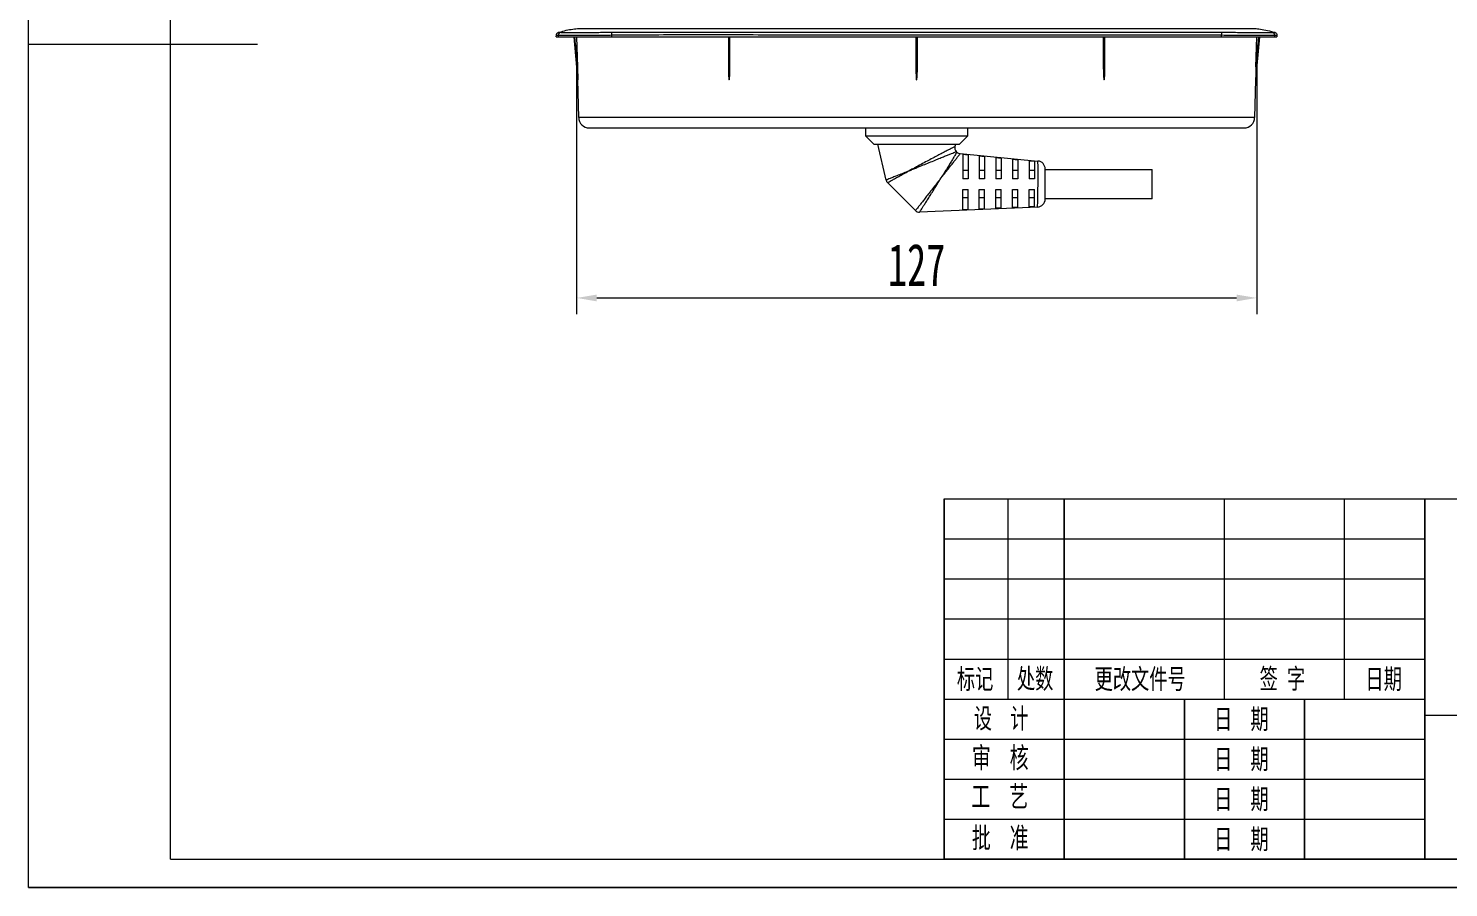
# Model space of a CAD drawing. Header units: millimetres. Extents: x 37 to 3702, y -325 to 1382.
# Drawn here: x 3256.6 to 3521.7, y -325 to -164.5 of the extents above; entities that cross this region are included whole.
import ezdxf

# ---------------------------------------------------------------- set-up
doc = ezdxf.new("R2010")
doc.units = ezdxf.units.MM
doc.header["$PDSIZE"] = -1
doc.layers.get('0').update_dxf_attribs({"lineweight": 20})
for name, color, linetype, lineweight in [('1轮廓实线层', 7, 'Continuous', 30), ('2细线层', 4, 'Continuous', 0), ('CAXA0', 7, 'Continuous', 70), ('CAXA3', 7, 'Continuous', 18), ('图框层', 7, 'Continuous', 15)]:
    doc.layers.add(name, color=color, linetype=linetype, lineweight=lineweight)
doc.layers.add('5剖面线层', color=2, linetype='Continuous')
doc.styles.add('标准', font='', dxfattribs={"width": 0.667})
doc.styles.get('标准').set_extended_font_data('SimSun')
doc.dimstyles.new('标准$0', dxfattribs={"dimscale": 1.5, "dimtxt": 5.25, "dimasz": 2.5, "dimexe": 2, "dimexo": 1, "dimgap": 1.5, "dimtad": 1, "dimdec": 1, "dimdsep": 46, "dimtxsty": '标准', "dimcen": 2.5, "dimadec": 0, "dimazin": 0, "dimtfac": 0.714286, "dimtdec": 1, "dimtmove": 0, "dimatfit": 3, "dimfxl": 0, "dimtolj": 1, "dimtzin": 0, "dimlwd": 15, "dimlwe": 15, "dimarcsym": 0})

# ---------------------------------------------------------------- blocks, each defined once
blk = doc.blocks.new('*D140')
at = {"color": 0, "linetype": 'Continuous', "lineweight": 15, "transparency": 16777216}
for p, q in [((3358.9, -167.63), (3358.9, -217.87)), ((3485.87, -167.63), (3485.87, -217.87)), ((3362.65, -214.87), (3482.12, -214.87))]:
    blk.add_line(p, q, dxfattribs=at)
at = {"color": 0, "transparency": 16777216}
for points in [[(3362.65, -214.25), (3362.65, -215.5), (3358.9, -214.87)], [(3482.12, -214.25), (3482.12, -215.5), (3485.87, -214.87)]]:
    blk.add_solid(points, dxfattribs=at)
at = {"layer": 'Defpoints', "color": 0, "transparency": 16777216}
for p in [(3358.9, -166.13), (3485.87, -166.13), (3485.87, -214.87)]:
    blk.add_point(p, dxfattribs=at)
at = {"color": 0, "lineweight": 20, "transparency": 16777216, "insert": (3422.38, -208.68), "char_height": 7.875, "attachment_point": 5, "style": '标准'}
blk.add_mtext('\\A1;127', dxfattribs=at)

msp = doc.modelspace()

# ---------------------------------------------------------------- linework, layer by layer
at = {"color": 7, "lineweight": 20}
for p, q in [((3355.11, -166.13), (3355.13, -165.77)), ((3355.11, -166.13), (3355.51, -166.13)), ((3355.51, -166.13), (3355.52, -165.78)), ((3358.4, -166.13), (3358.9, -171.75)), ((3359.05, -171.74), (3358.55, -166.13)), ((3358.9, -166.13), (3359.05, -171.74)), ((3360.18, -164.53), (3422.41, -164.53)), ((3365.45, -166.13), (3365.45, -165.76)), ((3365.45, -166.13), (3479.31, -166.13)), ((3387.23, -166.13), (3387.23, -171.72)), ((3387.38, -174.13), (3387.38, -166.13)), ((3387.53, -171.72), (3387.53, -166.13)), ((3422.23, -166.13), (3422.23, -171.72)), ((3422.38, -174.13), (3422.38, -166.13)), ((3422.41, -164.53), (3484.58, -164.53)), ((3422.53, -171.72), (3422.53, -166.13)), ((3457.23, -166.13), (3457.23, -171.72)), ((3457.38, -174.13), (3457.38, -166.13)), ((3457.53, -171.72), (3457.53, -166.13)), ((3479.31, -166.13), (3479.31, -165.76)), ((3486.37, -166.13), (3485.66, -174.13)), ((3485.72, -171.73), (3485.87, -166.13)), ((3486.22, -166.13), (3485.72, -171.73)), ((3489.26, -166.13), (3489.24, -165.78)), ((3489.26, -166.13), (3489.65, -166.13)), ((3489.64, -165.77), (3489.65, -166.13)), ((3358.9, -171.75), (3358.9, -171.75)), ((3359.05, -171.74), (3359.11, -174.12)), ((3359.11, -174.13), (3359.11, -174.12)), ((3359.29, -181.18), (3359.11, -174.13)), ((3485.66, -174.13), (3485.48, -181.18)), ((3485.44, -181.18), (3485.44, -181.18)), ((3412.88, -184.63), (3412.88, -183.13)), ((3412.88, -183.13), (3431.88, -183.13)), ((3414.38, -186.13), (3412.88, -184.63)), ((3431.88, -184.63), (3412.88, -184.63)), ((3431.88, -184.63), (3430.38, -186.13)), ((3431.88, -183.13), (3431.88, -184.63)), ((3414.38, -186.13), (3430.38, -186.13)), ((3416.69, -192.85), (3415.13, -186.13)), ((3429.63, -186.13), (3429.52, -186.6)), ((3429.79, -187.52), (3429.9, -187.63)), ((3430.51, -187.92), (3445.03, -189.3)), ((3430.98, -188.04), (3431.98, -188.14)), ((3434.08, -188.34), (3435.08, -188.44)), ((3437.18, -188.64), (3438.18, -188.74)), ((3440.28, -188.95), (3441.28, -189.05)), ((3443.38, -189.25), (3444.38, -189.35)), ((3446.38, -196.39), (3446.38, -190.79)), ((3446.38, -190.88), (3466.38, -190.88)), ((3466.38, -196.38), (3466.38, -190.88)), ((3422.16, -198.54), (3416.95, -193.33)), ((3426.78, -192.71), (3427.15, -192.17)), ((3426.8, -192.73), (3426.78, -192.71)), ((3427.11, -192.15), (3427.15, -192.17)), ((3431.98, -191.07), (3430.98, -191.07)), ((3431.98, -192.63), (3430.98, -192.63)), ((3435.08, -191.07), (3434.08, -191.07)), ((3435.08, -192.63), (3434.08, -192.63)), ((3438.18, -191.07), (3437.18, -191.07)), ((3438.18, -192.63), (3437.18, -192.63)), ((3441.28, -191.07), (3440.28, -191.07)), ((3441.28, -192.63), (3440.28, -192.63)), ((3444.38, -191.07), (3443.38, -191.07)), ((3444.38, -192.63), (3443.38, -192.63)), ((3430.98, -194.63), (3431.98, -194.63)), ((3434.08, -194.63), (3435.08, -194.63)), ((3437.18, -194.63), (3438.18, -194.63)), ((3440.28, -194.63), (3441.28, -194.63)), ((3443.38, -194.63), (3444.38, -194.63)), ((3445.08, -197.89), (3422.91, -198.84)), ((3431.98, -196.19), (3430.98, -196.19)), ((3431.98, -198.37), (3430.98, -198.41)), ((3435.08, -196.19), (3434.08, -196.19)), ((3435.08, -198.23), (3434.08, -198.27)), ((3438.18, -196.19), (3437.18, -196.19)), ((3438.18, -198.09), (3437.18, -198.13)), ((3441.28, -196.19), (3440.28, -196.19)), ((3441.28, -197.95), (3440.28, -197.99)), ((3444.38, -196.19), (3443.38, -196.19)), ((3444.38, -197.8), (3443.38, -197.85)), ((3466.38, -196.38), (3446.38, -196.38)), ((3427.52, -252.4), (3427.52, -319.69)), ((3427.52, -252.4), (3427.52, -319.69))]:
    msp.add_line(p, q, dxfattribs=at)
at = {"color": 7, "lineweight": 20, "flags": 128}
msp.add_lwpolyline([(3359.05, -171.74), (3359.02, -171.74), (3358.99, -171.74), (3358.96, -171.74), (3358.94, -171.75), (3358.92, -171.75), (3358.91, -171.75), (3358.9, -171.75), (3358.9, -171.75)], dxfattribs=at)
at = {"color": 7, "lineweight": 20}
for centre, radius, start, end in [((3356.02, -165.8), 0.5, 106.9863, 177.5951), ((2933.66, -170.94), 431.83, 0.6863, 0.746), ((3911.1, -170.94), 431.82, 179.254, 179.3137), ((3488.74, -165.8), 0.5, 2.405, 73.0137), ((3361.29, -181.13), 2, 181.2997, 270.0032), ((3483.48, -181.13), 2, 269.9936, 358.6758), ((3430.5, -186.82), 1, 167.6897, 224.6886), ((3430.61, -186.92), 1, 225.0396, 264.5064), ((3413.76, -194.6), 9.57, 25.1653, 26.1496), ((3263.47, -191.94), 181.58, 358.1229, 0.8341), ((3444.88, -190.79), 1.5, 0, 84.5769), ((3417.66, -192.63), 1, 192.9787, 225.03), ((3422.87, -197.84), 1, 225.0132, 272.4777), ((3444.88, -196.39), 1.5, 272.4089, 0)]:
    msp.add_arc(centre, radius, start, end, dxfattribs=at)
for points, knots in [([(3355.13, -165.77), (3355.15, -165.77), (3355.18, -165.77), (3355.41, -165.78), (3355.52, -165.78)], [0, 0, 0, 0, 0.496117, 1, 1, 1, 1]), ([(3355.14, -165.77), (3355.14, -165.74), (3355.13, -165.67), (3355.18, -165.56), (3355.25, -165.45), (3355.33, -165.38), (3355.41, -165.34), (3355.45, -165.32), (3355.47, -165.32)], [0, 0, 0, 0, 0.122161, 0.373495, 0.581598, 0.757415, 0.901942, 1, 1, 1, 1]), ([(3355.38, -165.35), (3355.81, -165.21), (3356.63, -164.94), (3357.87, -164.7), (3359.05, -164.56), (3359.81, -164.54), (3360.18, -164.53)], [0, 0, 0, 0, 0.273561, 0.531105, 0.773137, 1, 1, 1, 1]), ([(3355.88, -165.32), (3355.77, -165.32), (3355.54, -165.31), (3355.44, -165.32), (3355.47, -165.32), (3355.47, -165.32)], [0, 0, 0, 0, 0.495636, 0.991314, 1, 1, 1, 1]), ([(3355.51, -166.13), (3355.61, -166.13), (3355.8, -166.13), (3356.45, -166.13), (3357.33, -166.13), (3358.45, -166.13), (3359.76, -166.13), (3361.23, -166.13), (3362.71, -166.13), (3364.13, -166.13), (3365.01, -166.13), (3365.45, -166.13)], [0, 0, 0, 0, 0.117209, 0.234106, 0.350999, 0.467557, 0.584108, 0.70055, 0.81698, 0.908493, 1, 1, 1, 1]), ([(3355.52, -165.78), (3355.52, -165.78), (3355.6, -165.79), (3355.86, -165.79), (3356.54, -165.8), (3357.44, -165.8), (3358.58, -165.8), (3359.9, -165.79), (3361.39, -165.79), (3362.84, -165.78), (3364.21, -165.78), (3365.04, -165.77), (3365.45, -165.76), (3365.45, -165.76)], [0, 0, 0, 0, 0.000004, 0.129923, 0.246281, 0.362638, 0.479118, 0.595595, 0.712003, 0.828401, 0.914201, 0.999996, 1, 1, 1, 1]), ([(3365.45, -165.31), (3365.05, -165.32), (3364.25, -165.32), (3362.94, -165.33), (3361.53, -165.33), (3360.11, -165.33), (3358.83, -165.34), (3357.74, -165.34), (3356.88, -165.33), (3356.2, -165.33), (3355.99, -165.33), (3355.88, -165.32)], [0, 0, 0, 0, 0.085925, 0.17185, 0.288253, 0.40466, 0.521061, 0.637467, 0.753753, 0.870043, 1, 1, 1, 1]), ([(3479.32, -165.31), (3476.93, -165.31), (3472.16, -165.3), (3460.29, -165.3), (3437.76, -165.3), (3413.27, -165.32), (3391.53, -165.29), (3378.49, -165.25), (3369.79, -165.29), (3365.45, -165.31)], [0, 0, 0, 0, 0.062877, 0.1257576, 0.3127416, 0.6563688, 0.7709147, 0.8854605, 1, 1, 1, 1]), ([(3365.45, -165.76), (3370.15, -165.73), (3379.55, -165.65), (3393.65, -165.71), (3412.59, -165.76), (3436.37, -165.72), (3457.84, -165.77), (3472.16, -165.72), (3476.93, -165.75), (3479.31, -165.76)], [0, 0, 0, 0, 0.123806, 0.247616, 0.371426, 0.622852, 0.874279, 0.93714, 1, 1, 1, 1]), ([(3479.31, -165.76), (3479.31, -165.76), (3479.94, -165.77), (3481.13, -165.78), (3482.82, -165.79), (3484.35, -165.79), (3485.74, -165.8), (3486.94, -165.8), (3487.93, -165.8), (3488.61, -165.79), (3489.04, -165.79), (3489.19, -165.78), (3489.24, -165.78), (3489.24, -165.78)], [0, 0, 0, 0, 0.000004, 0.129935, 0.246247, 0.362558, 0.47897, 0.595376, 0.712011, 0.828644, 0.914323, 0.999996, 1, 1, 1, 1]), ([(3479.31, -166.13), (3479.88, -166.13), (3481.01, -166.13), (3482.66, -166.13), (3484.21, -166.13), (3485.62, -166.13), (3486.85, -166.13), (3487.86, -166.13), (3488.58, -166.13), (3489.04, -166.13), (3489.19, -166.13), (3489.26, -166.13)], [0, 0, 0, 0, 0.117208, 0.23416, 0.351108, 0.467624, 0.584134, 0.700835, 0.817533, 0.908769, 1, 1, 1, 1]), ([(3488.89, -165.32), (3488.82, -165.33), (3488.69, -165.33), (3488.27, -165.33), (3487.61, -165.34), (3486.66, -165.34), (3485.5, -165.33), (3484.16, -165.33), (3482.69, -165.33), (3481.07, -165.32), (3479.92, -165.32), (3479.32, -165.31)], [0, 0, 0, 0, 0.085692, 0.171388, 0.287937, 0.404485, 0.520834, 0.63719, 0.753518, 0.869855, 1, 1, 1, 1]), ([(3484.58, -164.53), (3484.88, -164.54), (3485.54, -164.55), (3486.64, -164.66), (3487.96, -164.9), (3488.89, -165.19), (3489.39, -165.35)], [0, 0, 0, 0, 0.179995, 0.406497, 0.679632, 1, 1, 1, 1]), ([(3489.3, -165.32), (3489.28, -165.32), (3489.25, -165.31), (3489.01, -165.32), (3488.89, -165.32)], [0, 0, 0, 0, 0.4956781, 1, 1, 1, 1]), ([(3489.24, -165.78), (3489.35, -165.78), (3489.57, -165.77), (3489.67, -165.77), (3489.64, -165.77), (3489.64, -165.77)], [0, 0, 0, 0, 0.4961167, 0.9922338, 1, 1, 1, 1]), ([(3489.3, -165.32), (3489.3, -165.32), (3489.34, -165.33), (3489.44, -165.38), (3489.56, -165.5), (3489.63, -165.65), (3489.63, -165.74), (3489.63, -165.77)], [0, 0, 0, 0, 0.002589, 0.229448, 0.552294, 0.84373, 1, 1, 1, 1]), ([(3358.9, -171.75), (3358.91, -171.93), (3358.95, -172.32), (3358.99, -172.84), (3359.03, -173.28), (3359.06, -173.57), (3359.08, -173.76), (3359.09, -173.89), (3359.09, -173.98), (3359.1, -174.04), (3359.1, -174.08), (3359.11, -174.1), (3359.11, -174.12), (3359.11, -174.13), (3359.11, -174.13)], [0, 0, 0, 0, 0.228386, 0.485724, 0.658231, 0.77391, 0.851523, 0.903639, 0.938678, 0.962278, 0.978219, 0.989033, 0.996416, 1, 1, 1, 1]), ([(3387.23, -171.72), (3387.23, -171.82), (3387.24, -172.32), (3387.25, -172.92), (3387.28, -173.49), (3387.3, -173.7), (3387.31, -173.85), (3387.33, -173.94), (3387.34, -174.01), (3387.35, -174.05), (3387.35, -174.08), (3387.36, -174.1), (3387.37, -174.11), (3387.37, -174.12), (3387.38, -174.13), (3387.38, -174.13), (3387.38, -174.13), (3387.38, -174.13)], [0, 0, 0, 0, 0.1236051, 0.6181047, 0.743061, 0.8268865, 0.8831622, 0.9209845, 0.9464484, 0.9636355, 0.9752813, 0.98322, 0.9886812, 0.9940619, 0.9963607, 0.9986847, 1, 1, 1, 1]), ([(3387.38, -174.13), (3387.39, -174.13), (3387.39, -174.13), (3387.39, -174.13), (3387.4, -174.12), (3387.42, -174.06), (3387.46, -173.82), (3387.52, -173.03), (3387.53, -172.28), (3387.53, -171.72)], [0, 0, 0, 0, 0.001422, 0.003288, 0.006739, 0.018763, 0.076644, 0.306686, 1, 1, 1, 1]), ([(3422.23, -171.72), (3422.23, -171.82), (3422.24, -172.32), (3422.25, -172.92), (3422.28, -173.49), (3422.3, -173.7), (3422.31, -173.85), (3422.33, -173.94), (3422.34, -174.01), (3422.35, -174.05), (3422.35, -174.08), (3422.36, -174.1), (3422.37, -174.11), (3422.37, -174.12), (3422.38, -174.13), (3422.38, -174.13), (3422.38, -174.13), (3422.38, -174.13)], [0, 0, 0, 0, 0.123605, 0.618103, 0.74306, 0.826886, 0.883162, 0.920984, 0.946448, 0.963636, 0.975282, 0.98322, 0.988681, 0.994062, 0.996361, 0.998685, 1, 1, 1, 1]), ([(3422.38, -174.13), (3422.39, -174.13), (3422.39, -174.13), (3422.39, -174.13), (3422.4, -174.12), (3422.42, -174.06), (3422.46, -173.82), (3422.52, -173.03), (3422.53, -172.28), (3422.53, -171.72)], [0, 0, 0, 0, 0.001421, 0.003288, 0.006739, 0.018761, 0.076632, 0.306637, 1, 1, 1, 1]), ([(3457.23, -171.72), (3457.23, -171.82), (3457.24, -172.32), (3457.25, -172.92), (3457.28, -173.49), (3457.3, -173.7), (3457.31, -173.85), (3457.33, -173.94), (3457.34, -174.01), (3457.35, -174.05), (3457.35, -174.08), (3457.36, -174.1), (3457.37, -174.11), (3457.37, -174.12), (3457.38, -174.13), (3457.38, -174.13), (3457.38, -174.13), (3457.38, -174.13)], [0, 0, 0, 0, 0.123605, 0.618105, 0.743061, 0.826886, 0.883162, 0.920985, 0.946448, 0.963635, 0.975281, 0.98322, 0.98868, 0.994062, 0.996361, 0.998685, 1, 1, 1, 1]), ([(3457.38, -174.13), (3457.39, -174.13), (3457.39, -174.13), (3457.39, -174.13), (3457.4, -174.12), (3457.42, -174.06), (3457.46, -173.82), (3457.52, -173.03), (3457.53, -172.28), (3457.53, -171.72)], [0, 0, 0, 0, 0.001421, 0.003288, 0.00674, 0.018763, 0.076644, 0.306688, 1, 1, 1, 1]), ([(3485.72, -171.73), (3485.72, -171.83), (3485.71, -172.33), (3485.69, -172.93), (3485.68, -173.5), (3485.67, -173.71), (3485.67, -173.85), (3485.67, -173.94), (3485.66, -174), (3485.66, -174.05), (3485.66, -174.08), (3485.66, -174.09), (3485.66, -174.11), (3485.66, -174.12), (3485.66, -174.12), (3485.66, -174.13), (3485.66, -174.13), (3485.66, -174.13)], [0, 0, 0, 0, 0.124354, 0.621853, 0.745555, 0.828545, 0.884265, 0.921719, 0.946939, 0.963966, 0.975507, 0.983378, 0.988797, 0.994218, 0.996492, 0.998792, 1, 1, 1, 1]), ([(3485.44, -181.18), (3485.43, -181.18), (3485.42, -181.18), (3485, -181.18), (3484.27, -181.18), (3483.22, -181.18), (3481.9, -181.18), (3480.33, -181.18), (3478.59, -181.18), (3476.68, -181.18), (3474.62, -181.18), (3472.46, -181.18), (3470.24, -181.18), (3466.54, -181.18), (3454.6, -181.18), (3434.12, -181.18), (3410.03, -181.18), (3389.08, -181.18), (3377.08, -181.18), (3370.56, -181.18), (3369.19, -181.18), (3367.49, -181.18), (3365.54, -181.18), (3363.8, -181.18), (3362.3, -181.18), (3361.09, -181.18), (3360.16, -181.18), (3359.56, -181.18), (3359.28, -181.18), (3359.32, -181.18), (3359.33, -181.18)], [0, 0, 0, 0, 0.010499, 0.024618, 0.039143, 0.053285, 0.067834, 0.081985, 0.096544, 0.110741, 0.125355, 0.141218, 0.157109, 0.173001, 0.22066, 0.41354, 0.612953, 0.738197, 0.863441, 0.870753, 0.878058, 0.893031, 0.907951, 0.923362, 0.937461, 0.951968, 0.966105, 0.980654, 0.994781, 1, 1, 1, 1]), ([(3361.32, -183.13), (3361.31, -183.13), (3361.28, -183.13), (3361.51, -183.13), (3362, -183.13), (3362.77, -183.13), (3363.78, -183.13), (3365.02, -183.13), (3366.47, -183.13), (3368.09, -183.13), (3369.82, -183.13), (3373.37, -183.13), (3385.61, -183.13), (3406.58, -183.13), (3431.82, -183.13), (3449.12, -183.13), (3458.47, -183.13), (3462.48, -183.13), (3466.49, -183.13), (3470.49, -183.13), (3473.71, -183.13), (3476.14, -183.13), (3477.71, -183.13), (3479.18, -183.13), (3480.48, -183.13), (3481.59, -183.13), (3482.46, -183.13), (3483.08, -183.13), (3483.43, -183.13), (3483.44, -183.13), (3483.45, -183.13)], [0, 0, 0, 0, 0.003614, 0.016279, 0.028597, 0.041273, 0.053559, 0.066199, 0.079197, 0.092618, 0.105548, 0.11887, 0.172421, 0.381312, 0.590204, 0.740444, 0.770516, 0.800616, 0.8307, 0.860739, 0.89076, 0.903129, 0.915859, 0.928199, 0.940893, 0.953218, 0.9659, 0.978203, 0.990862, 1, 1, 1, 1]), ([(3429.51, -186.6), (3429.51, -186.6), (3429.52, -186.6), (3429.37, -186.67), (3429.08, -186.83), (3428.64, -187.05), (3428.07, -187.35), (3427.37, -187.72), (3426.56, -188.15), (3425.62, -188.64), (3424.59, -189.19), (3423.48, -189.78), (3422.73, -190.18), (3422.35, -190.39)], [0, 0, 0, 0, 0.045737, 0.129336, 0.213108, 0.29926, 0.387333, 0.477653, 0.573911, 0.672491, 0.778335, 0.886762, 1, 1, 1, 1]), ([(3422.42, -190.53), (3422.82, -190.37), (3423.6, -190.05), (3424.75, -189.58), (3425.8, -189.15), (3426.77, -188.75), (3427.6, -188.41), (3428.32, -188.12), (3428.89, -187.89), (3429.34, -187.71), (3429.65, -187.58), (3429.8, -187.52), (3429.78, -187.53), (3429.77, -187.53)], [0, 0, 0, 0, 0.114439, 0.221044, 0.330212, 0.426689, 0.525377, 0.613185, 0.703086, 0.786208, 0.87155, 0.96607, 1, 1, 1, 1]), ([(3429.9, -187.63), (3429.89, -187.64), (3429.88, -187.67), (3429.74, -187.89), (3429.53, -188.24), (3429.24, -188.72), (3428.87, -189.33), (3428.44, -190.04), (3427.93, -190.86), (3427.49, -191.56), (3427.22, -192), (3427.13, -192.12), (3427.11, -192.15)], [0, 0, 0, 0, 0.111613, 0.22651, 0.33893, 0.454439, 0.571742, 0.692081, 0.817262, 0.945685, 0.990499, 1, 1, 1, 1]), ([(3427.15, -192.17), (3427.15, -192.17), (3427.17, -192.15), (3427.27, -192.03), (3427.6, -191.64), (3428.12, -190.99), (3428.72, -190.23), (3429.25, -189.55), (3429.69, -188.98), (3430.05, -188.52), (3430.31, -188.18), (3430.48, -187.96), (3430.5, -187.93), (3430.51, -187.92)], [0, 0, 0, 0, 0.0000068, 0.0095085, 0.0541862, 0.1789506, 0.3066354, 0.4238328, 0.5439374, 0.6565386, 0.7722693, 0.8843787, 1, 1, 1, 1]), ([(3430.98, -188.04), (3430.98, -188.11), (3430.98, -188.27), (3430.98, -188.74), (3430.98, -189.37), (3430.98, -190.1), (3430.98, -190.92), (3430.98, -191.76), (3430.98, -192.35), (3430.98, -192.63)], [0, 0, 0, 0, 0.159219, 0.323953, 0.469164, 0.619662, 0.748739, 0.882559, 1, 1, 1, 1]), ([(3431.98, -188.14), (3431.98, -188.21), (3431.98, -188.37), (3431.98, -188.85), (3431.98, -189.48), (3431.98, -190.2), (3431.98, -191.02), (3431.98, -191.83), (3431.98, -192.38), (3431.98, -192.63)], [0, 0, 0, 0, 0.163031, 0.332005, 0.477174, 0.627586, 0.75718, 0.89147, 1, 1, 1, 1]), ([(3422.35, -190.39), (3422.12, -190.51), (3421.66, -190.76), (3421.21, -191), (3420.98, -191.12), (3420.98, -191.13)], [0, 0, 0, 0, 0.499804, 0.98702, 1, 1, 1, 1]), ([(3420.98, -191.13), (3420.98, -191.12), (3421.22, -191.03), (3421.69, -190.83), (3422.18, -190.63), (3422.42, -190.53)], [0, 0, 0, 0, 0.013212, 0.500503, 1, 1, 1, 1]), ([(3434.08, -188.34), (3434.08, -188.41), (3434.08, -188.54), (3434.08, -188.94), (3434.08, -189.48), (3434.08, -190.14), (3434.08, -190.9), (3434.08, -191.73), (3434.08, -192.33), (3434.08, -192.63)], [0, 0, 0, 0, 0.145077, 0.294236, 0.439396, 0.589482, 0.723115, 0.861485, 1, 1, 1, 1]), ([(3435.08, -188.44), (3435.08, -188.5), (3435.08, -188.64), (3435.08, -189.03), (3435.08, -189.56), (3435.08, -190.21), (3435.08, -190.95), (3435.08, -191.76), (3435.08, -192.34), (3435.08, -192.63)], [0, 0, 0, 0, 0.145153, 0.294387, 0.439617, 0.589707, 0.724372, 0.863746, 1, 1, 1, 1]), ([(3437.18, -188.64), (3437.18, -188.71), (3437.18, -188.84), (3437.18, -189.22), (3437.18, -189.73), (3437.18, -190.35), (3437.18, -191.07), (3437.18, -191.83), (3437.18, -192.37), (3437.18, -192.63)], [0, 0, 0, 0, 0.145487, 0.295068, 0.440619, 0.590899, 0.727948, 0.86965, 1, 1, 1, 1]), ([(3438.18, -188.74), (3438.18, -188.81), (3438.18, -188.94), (3438.18, -189.31), (3438.18, -189.81), (3438.18, -190.42), (3438.18, -191.13), (3438.18, -191.86), (3438.18, -192.39), (3438.18, -192.63)], [0, 0, 0, 0, 0.145749, 0.295603, 0.44141, 0.591886, 0.73019, 0.873121, 1, 1, 1, 1]), ([(3440.28, -188.95), (3440.28, -189.01), (3440.28, -189.14), (3440.28, -189.51), (3440.28, -189.99), (3440.28, -190.57), (3440.28, -191.25), (3440.28, -191.94), (3440.28, -192.42), (3440.28, -192.63)], [0, 0, 0, 0, 0.146576, 0.297298, 0.443916, 0.595092, 0.73634, 0.882167, 1, 1, 1, 1]), ([(3441.28, -189.05), (3441.28, -189.11), (3441.28, -189.24), (3441.28, -189.6), (3441.28, -190.08), (3441.28, -190.65), (3441.28, -191.31), (3441.28, -191.98), (3441.28, -192.43), (3441.28, -192.63)], [0, 0, 0, 0, 0.147131, 0.298436, 0.445602, 0.597278, 0.740102, 0.887486, 1, 1, 1, 1]), ([(3443.38, -189.25), (3443.38, -189.41), (3443.38, -189.72), (3443.38, -190.6), (3443.38, -191.44), (3443.38, -192.06), (3443.38, -192.47), (3443.38, -192.63)], [0, 0, 0, 0, 0.301316, 0.602791, 0.749705, 0.901157, 1, 1, 1, 1]), ([(3444.38, -189.35), (3444.38, -189.51), (3444.38, -189.82), (3444.38, -190.86), (3444.38, -191.87), (3444.38, -192.49), (3444.38, -192.63)], [0, 0, 0, 0, 0.303764, 0.607602, 0.909304, 1, 1, 1, 1]), ([(3420.98, -191.13), (3420.97, -191.13), (3420.6, -191.28), (3419.88, -191.57), (3418.92, -191.96), (3418.22, -192.24), (3417.74, -192.43), (3417.34, -192.59), (3416.97, -192.74), (3416.73, -192.84), (3416.7, -192.85), (3416.69, -192.85)], [0, 0, 0, 0, 0.002413, 0.154323, 0.311134, 0.460488, 0.537663, 0.61561, 0.750438, 0.890018, 1, 1, 1, 1]), ([(3416.95, -193.33), (3416.96, -193.33), (3416.99, -193.31), (3417.22, -193.19), (3417.63, -192.96), (3418.24, -192.62), (3419.02, -192.19), (3419.94, -191.69), (3420.62, -191.32), (3420.97, -191.13), (3420.98, -191.13)], [0, 0, 0, 0, 0.109898, 0.244603, 0.384103, 0.533397, 0.688325, 0.840506, 0.997579, 1, 1, 1, 1]), ([(3426.78, -192.71), (3426.72, -192.78), (3426.41, -193.12), (3425.89, -193.81), (3425.2, -194.68), (3424.55, -195.5), (3423.96, -196.25), (3423.44, -196.91), (3423.01, -197.47), (3422.65, -197.92), (3422.38, -198.27), (3422.2, -198.5), (3422.18, -198.53), (3422.16, -198.54)], [0, 0, 0, 0, 0.024577, 0.127733, 0.233719, 0.331827, 0.432463, 0.52547, 0.62083, 0.710904, 0.803349, 0.900079, 1, 1, 1, 1]), ([(3422.91, -198.84), (3422.92, -198.82), (3422.94, -198.79), (3423.09, -198.57), (3423.32, -198.22), (3423.61, -197.77), (3423.98, -197.2), (3424.41, -196.53), (3424.91, -195.75), (3425.45, -194.9), (3426.01, -194), (3426.4, -193.34), (3426.67, -192.92), (3426.75, -192.8), (3426.8, -192.73)], [0, 0, 0, 0, 0.095039, 0.193108, 0.28224, 0.37361, 0.466369, 0.561432, 0.660434, 0.762078, 0.859969, 0.960412, 0.975173, 1, 1, 1, 1]), ([(3430.98, -198.41), (3430.98, -198.33), (3430.98, -198.17), (3430.98, -197.68), (3430.98, -197.05), (3430.98, -196.33), (3430.98, -195.52), (3430.98, -194.93), (3430.98, -194.63)], [0, 0, 0, 0, 0.181919, 0.370587, 0.532052, 0.69872, 0.846917, 1, 1, 1, 1]), ([(3431.98, -198.37), (3431.98, -198.28), (3431.98, -198.12), (3431.98, -197.62), (3431.98, -196.99), (3431.98, -196.28), (3431.98, -195.49), (3431.98, -194.92), (3431.98, -194.63)], [0, 0, 0, 0, 0.185181, 0.377561, 0.538382, 0.704364, 0.849887, 1, 1, 1, 1]), ([(3434.08, -198.27), (3434.08, -198.1), (3434.08, -197.76), (3434.08, -196.52), (3434.08, -195.36), (3434.08, -194.71), (3434.08, -194.63)], [0, 0, 0, 0, 0.323407, 0.647144, 0.959908, 1, 1, 1, 1]), ([(3435.08, -198.23), (3435.08, -198.06), (3435.08, -197.72), (3435.08, -196.5), (3435.08, -195.36), (3435.08, -194.71), (3435.08, -194.63)], [0, 0, 0, 0, 0.322098, 0.644494, 0.957059, 1, 1, 1, 1]), ([(3437.18, -198.13), (3437.18, -198.06), (3437.18, -197.93), (3437.18, -197.54), (3437.18, -197.04), (3437.18, -196.42), (3437.18, -195.69), (3437.18, -195.08), (3437.18, -194.72), (3437.18, -194.63)], [0, 0, 0, 0, 0.157424, 0.319371, 0.476817, 0.639033, 0.792673, 0.951339, 1, 1, 1, 1]), ([(3438.18, -198.09), (3438.18, -197.92), (3438.18, -197.59), (3438.18, -196.44), (3438.18, -195.35), (3438.18, -194.72), (3438.18, -194.63)], [0, 0, 0, 0, 0.318123, 0.636439, 0.948421, 1, 1, 1, 1]), ([(3440.28, -197.99), (3440.28, -197.83), (3440.28, -197.5), (3440.28, -196.39), (3440.28, -195.34), (3440.28, -194.73), (3440.28, -194.63)], [0, 0, 0, 0, 0.315547, 0.631214, 0.942859, 1, 1, 1, 1]), ([(3441.28, -197.95), (3441.28, -197.78), (3441.28, -197.46), (3441.28, -196.36), (3441.28, -195.33), (3441.28, -194.73), (3441.28, -194.63)], [0, 0, 0, 0, 0.314371, 0.628826, 0.940338, 1, 1, 1, 1]), ([(3443.38, -197.85), (3443.38, -197.69), (3443.38, -197.37), (3443.38, -196.31), (3443.38, -195.32), (3443.38, -194.73), (3443.38, -194.63)], [0, 0, 0, 0, 0.312047, 0.624101, 0.935414, 1, 1, 1, 1]), ([(3444.38, -197.8), (3444.38, -197.64), (3444.38, -197.33), (3444.38, -196.29), (3444.38, -195.31), (3444.38, -194.73), (3444.38, -194.63)], [0, 0, 0, 0, 0.3110211, 0.6220108, 0.9332795, 1, 1, 1, 1])]:
    msp.add_open_spline(points, degree=3, knots=knots, dxfattribs=at)
at = {"layer": '1轮廓实线层', "color": 7, "lineweight": 20}
for p, q in [((3427.52, -319.69), (3427.52, -252.4)), ((3427.52, -319.69), (3427.52, -252.4)), ((3427.52, -252.4), (3696.67, -252.4)), ((3427.52, -319.69), (3427.52, -252.4)), ((3427.52, -319.69), (3427.52, -252.4)), ((3427.52, -252.4), (3696.67, -252.4)), ((3439.48, -289.79), (3439.48, -252.4)), ((3439.48, -289.79), (3439.48, -252.4)), ((3449.95, -289.79), (3449.95, -252.4)), ((3449.95, -289.79), (3449.95, -252.4)), ((3479.85, -289.79), (3479.85, -252.4)), ((3479.85, -289.79), (3479.85, -252.4)), ((3502.28, -289.79), (3502.28, -252.4)), ((3502.28, -289.79), (3502.28, -252.4)), ((3517.24, -319.69), (3517.24, -252.4)), ((3517.24, -319.69), (3517.24, -252.4)), ((3427.52, -282.31), (3517.24, -282.31)), ((3427.52, -282.31), (3517.24, -282.31)), ((3427.52, -289.79), (3517.24, -289.79)), ((3427.52, -289.79), (3517.24, -289.79)), ((3449.95, -319.69), (3449.95, -289.79)), ((3449.95, -319.69), (3449.95, -289.79)), ((3472.38, -319.69), (3472.38, -289.79)), ((3472.38, -319.69), (3472.38, -289.79)), ((3494.81, -319.69), (3494.81, -289.79)), ((3494.81, -319.69), (3494.81, -289.79)), ((3517.24, -292.78), (3696.67, -292.78)), ((3517.24, -292.78), (3696.67, -292.78)), ((3427.52, -319.69), (3696.67, -319.69)), ((3427.52, -319.69), (3696.67, -319.69)), ((3427.52, -319.69), (3696.67, -319.69)), ((3427.52, -319.69), (3696.67, -319.69))]:
    msp.add_line(p, q, dxfattribs=at)
at = {"layer": '2细线层', "color": 7, "lineweight": 20}
for p, q in [((3256.56, -325), (3256.56, -10.03)), ((3427.52, -259.88), (3517.24, -259.88)), ((3427.52, -259.88), (3517.24, -259.88)), ((3427.52, -267.36), (3517.24, -267.36)), ((3427.52, -267.36), (3517.24, -267.36)), ((3427.52, -274.83), (3517.24, -274.83)), ((3427.52, -274.83), (3517.24, -274.83)), ((3427.52, -297.26), (3517.24, -297.26)), ((3427.52, -297.26), (3517.24, -297.26)), ((3427.52, -304.74), (3517.24, -304.74)), ((3427.52, -304.74), (3517.24, -304.74)), ((3427.52, -312.22), (3517.24, -312.22)), ((3427.52, -312.22), (3517.24, -312.22)), ((3256.56, -325), (3701.97, -325)), ((3701.97, -325), (3256.56, -325))]:
    msp.add_line(p, q, dxfattribs=at)
at = {"layer": '5剖面线层', "color": 7, "lineweight": 20}
msp.add_line((3256.56, -167.5), (3299.34, -167.5), dxfattribs=at)
at = {"layer": 'CAXA0', "color": 7, "lineweight": 20}
for p, q in [((3427.52, -252.4), (3696.67, -252.4)), ((3427.52, -252.4), (3696.67, -252.4)), ((3439.48, -289.79), (3439.48, -252.4)), ((3439.48, -289.79), (3439.48, -252.4)), ((3449.95, -252.4), (3449.95, -319.69)), ((3449.95, -252.4), (3449.95, -319.69)), ((3479.85, -289.79), (3479.85, -252.4)), ((3479.85, -289.79), (3479.85, -252.4)), ((3502.28, -289.79), (3502.28, -252.4)), ((3502.28, -289.79), (3502.28, -252.4)), ((3517.24, -252.4), (3517.24, -319.69)), ((3517.24, -252.4), (3517.24, -319.69)), ((3427.52, -282.31), (3517.24, -282.31)), ((3427.52, -282.31), (3517.24, -282.31)), ((3427.52, -289.79), (3517.24, -289.79)), ((3427.52, -289.79), (3517.24, -289.79)), ((3472.38, -289.79), (3472.38, -319.69)), ((3472.38, -289.79), (3472.38, -319.69)), ((3494.81, -289.79), (3494.81, -319.69)), ((3494.81, -289.79), (3494.81, -319.69)), ((3517.24, -292.78), (3606.95, -292.78)), ((3517.24, -292.78), (3606.95, -292.78)), ((3472.38, -312.22), (3517.24, -312.22)), ((3472.38, -312.22), (3517.24, -312.22)), ((3696.67, -319.69), (3427.52, -319.69)), ((3696.67, -319.69), (3427.52, -319.69)), ((3696.67, -319.69), (3427.52, -319.69)), ((3696.67, -319.69), (3427.52, -319.69))]:
    msp.add_line(p, q, dxfattribs=at)
at = {"layer": 'CAXA3', "color": 7, "lineweight": 20}
for p, q in [((3427.52, -259.88), (3517.24, -259.88)), ((3427.52, -259.88), (3517.24, -259.88)), ((3427.52, -267.36), (3517.24, -267.36)), ((3427.52, -267.36), (3517.24, -267.36)), ((3427.52, -274.83), (3517.24, -274.83)), ((3427.52, -274.83), (3517.24, -274.83)), ((3427.52, -297.26), (3517.24, -297.26)), ((3427.52, -297.26), (3517.24, -297.26)), ((3427.52, -304.74), (3517.24, -304.74)), ((3427.52, -304.74), (3517.24, -304.74)), ((3427.52, -312.22), (3472.38, -312.22)), ((3427.52, -312.22), (3472.38, -312.22))]:
    msp.add_line(p, q, dxfattribs=at)
at = {"layer": '图框层', "color": 7, "lineweight": 20}
for q in [(3283.08, -15.33), (3696.67, -319.69)]:
    msp.add_line((3283.08, -319.69), q, dxfattribs=at)

# ---------------------------------------------------------------- texts
at = {"color": 7, "lineweight": 20, "style": '标准', "width": 0.667}
for s, height, p in [('标记', 3.738, (3429.9, -287.89)), ('标记', 3.738, (3429.9, -287.89)), ('处数', 3.738, (3441.11, -287.83)), ('处数', 3.738, (3441.11, -287.83)), ('更改文件号', 3.738, (3455.61, -287.89)), ('更改文件号', 3.738, (3455.61, -287.89)), ('签 字', 3.738, (3486.42, -287.83)), ('签 字', 3.738, (3486.42, -287.83)), ('日期', 3.738, (3506.16, -287.89)), ('日期', 3.738, (3506.16, -287.89)), ('设  计', 3.738, (3433.05, -295.25)), ('设  计', 3.738, (3433.05, -295.25)), ('日  期', 3.738, (3477.91, -295.37)), ('日  期', 3.738, (3477.91, -295.37)), ('审  核', 3.888, (3432.69, -302.66)), ('审  核', 3.888, (3432.69, -302.66)), ('日  期', 3.738, (3477.91, -302.85)), ('日  期', 3.738, (3477.91, -302.85)), ('工  艺', 3.888, (3432.6, -309.9)), ('工  艺', 3.888, (3432.6, -309.9)), ('日  期', 3.738, (3477.91, -310.32)), ('日  期', 3.738, (3477.91, -310.32)), ('批  准', 3.888, (3432.69, -317.62)), ('批  准', 3.888, (3432.69, -317.62)), ('日  期', 3.738, (3477.91, -317.8)), ('日  期', 3.738, (3477.91, -317.8))]:
    msp.add_text(s, height=height, dxfattribs=at).set_placement(p)

# ---------------------------------------------------------------- dimensions: what is measured, and where the dimension line sits
at = {"color": 7, "lineweight": 20}
dim = msp.add_linear_dim(base=(3485.87, -214.87), p1=(3358.9, -166.13), p2=(3485.87, -166.13), dimstyle='标准$0', dxfattribs=at)
dim.commit()
dim.dimension.update_dxf_attribs({"geometry": '*D140', "text_midpoint": (3422.38, -214.87), "dimtype": 160})

doc.saveas('drawing.dxf')
